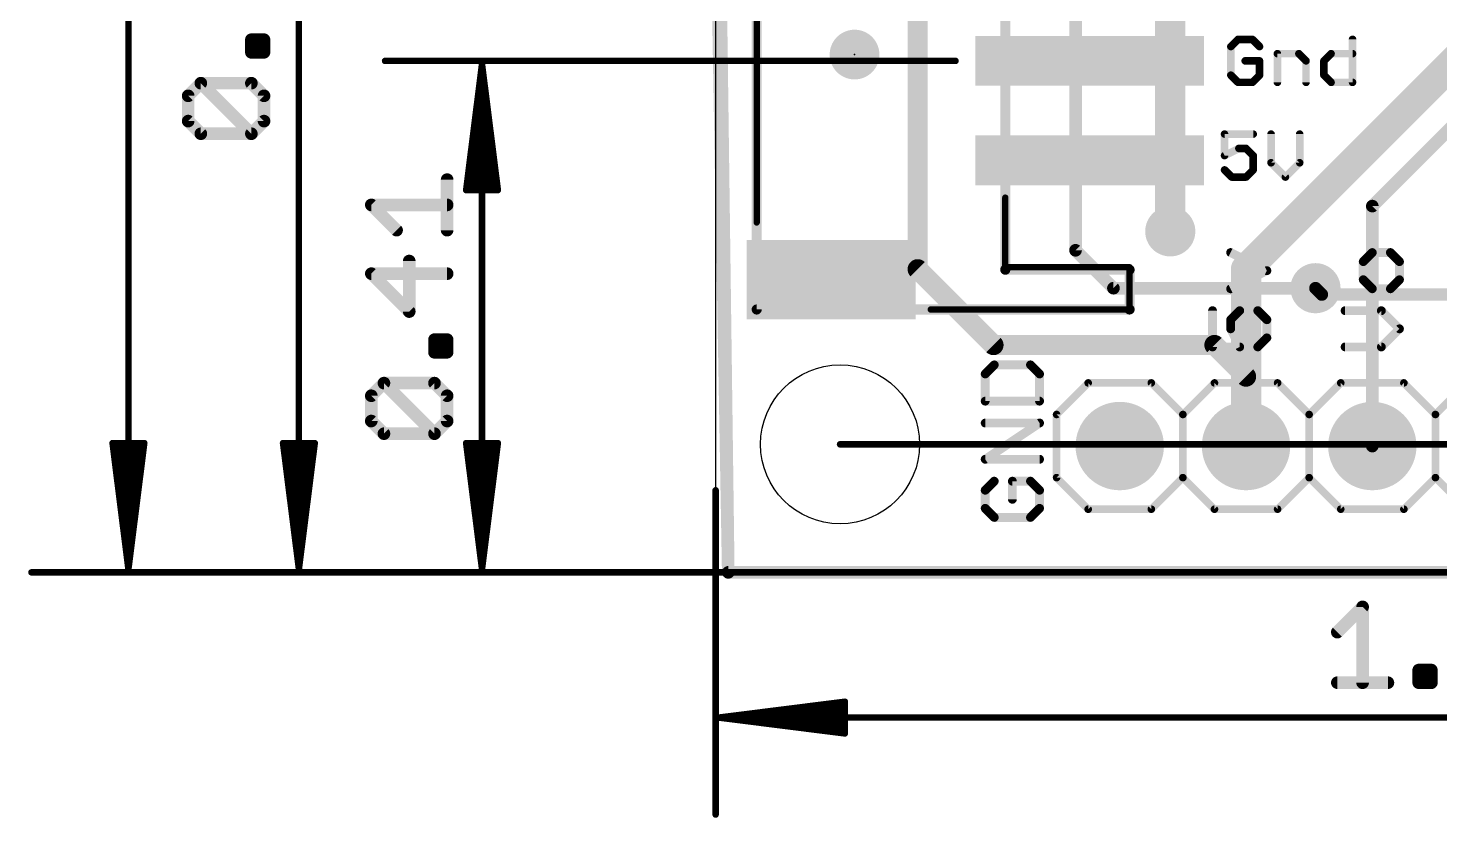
# Model space of a CAD drawing. Extents: x -14.2 to 67.7, y -5.3 to 32.7.
# Drawn here: x -13.83 to 14.56, y -4.94 to 10.94 of the extents above; entities that cross this region are included whole.
import ezdxf

# ---------------------------------------------------------------- set-up
doc = ezdxf.new("R2010")
doc.units = 0
for name, color, linetype in [('1', 12, 'CONTINUOUS'), ('16', 132, 'CONTINUOUS'), ('17', 110, 'CONTINUOUS'), ('18', 110, 'CONTINUOUS'), ('20', 53, 'CONTINUOUS'), ('21', 53, 'CONTINUOUS'), ('23', 53, 'CONTINUOUS'), ('47', 253, 'CONTINUOUS'), ('51', 253, 'CONTINUOUS')]:
    doc.layers.add(name, color=color, linetype=linetype)

# ---------------------------------------------------------------- blocks, each defined once
blk = doc.blocks.new('RECT')
blk.add_solid([(-0.5, -0.5), (0.5, -0.5), (-0.5, 0.5), (0.5, 0.5)])
blk = doc.blocks.new('PIE')
at = {"const_width": 0.5}
blk.add_lwpolyline([(0, -0.25, 1), (0, 0.25, 1), (0, -0.25)], format="xyb", dxfattribs=at)
blk = doc.blocks.new('ROUNDP')
at = {"const_width": 0.5}
blk.add_lwpolyline([(0, -0.25, 1), (0, 0.25, 1), (0, -0.25)], format="xyb", dxfattribs=at)
blk = doc.blocks.new('ROUNDV')
at = {"const_width": 0.5}
blk.add_lwpolyline([(0, -0.25, 1), (0, 0.25, 1), (0, -0.25)], format="xyb", dxfattribs=at)

msp = doc.modelspace()

# ---------------------------------------------------------------- linework, layer by layer
at = {"layer": '1'}
for points, const_width in [([(0.254, 0), (-0.127, 28.829)], 0.254), ([(10.668, 6.096), (15.891, 11.319)], 0.6096), ([(7.526, 8.287), (9.144, 8.287)], 0.6096), ([(9.144, 8.287), (9.144, 6.858)], 0.6096), ([(10.668, 2.54), (10.668, 6.096)], 0.6096), ([(12.065, 5.715), (12.192, 5.588)], 0.254), ([(12.192, 5.588), (28.702, 5.588)], 0.254), ([(53.721, 0), (0.254, 0)], 0.254)]:
    msp.add_lwpolyline(points, dxfattribs=dict(at, const_width=const_width))
for points, const_width in [([(7.526, 8.4394, 1), (7.526, 8.1346)], 0.3048), ([(9.2964, 8.287, 1), (8.9916, 8.287)], 0.3048), ([(9.144, 8.1346, 1), (9.144, 8.4394)], 0.3048), ([(8.9916, 6.858, 1), (9.2964, 6.858)], 0.3048), ([(10.5602, 6.2038, 1), (10.7758, 5.9882)], 0.3048), ([(10.8204, 6.096, 1), (10.5156, 6.096)], 0.3048), ([(12.1099, 5.7599, 1), (12.0201, 5.6701)], 0.127), ([(12.192, 5.6515, 1), (12.192, 5.5245)], 0.127), ([(12.1471, 5.5431, 1), (12.2369, 5.6329)], 0.127), ([(10.5156, 2.54, 1), (10.8204, 2.54)], 0.3048), ([(0.254, 0.0635, 1), (0.254, -0.0635)], 0.127), ([(0.1905, -0.0008, 1), (0.3175, 0.0008)], 0.127)]:
    msp.add_lwpolyline(points, format="xyb", dxfattribs=dict(at, const_width=const_width))
at = {"layer": '16'}
for points, const_width in [([(0.254, 0), (-0.254, 28.829)], 0.254), ([(9.144, 6.858), (9.144, 20.32)], 0.6096), ([(13.208, 7.366), (23.749, 17.907)], 0.254), ([(7.239, 6.477), (7.239, 13.716)], 0.254), ([(4.064, 6.096), (4.064, 13.081)], 0.4064), ([(13.208, 2.54), (13.208, 7.366)], 0.254), ([(7.239, 6.477), (8.001, 5.715)], 0.254), ([(5.588, 4.572), (4.064, 6.096)], 0.4064), ([(8.001, 5.715), (12.065, 5.715)], 0.254), ([(5.588, 4.572), (10.033, 4.572)], 0.4064), ([(10.033, 4.572), (10.668, 3.937)], 0.4064), ([(10.668, 3.937), (10.668, 2.54)], 0.4064), ([(53.721, 0), (0.254, 0)], 0.254)]:
    msp.add_lwpolyline(points, dxfattribs=dict(at, const_width=const_width))
for points, const_width in [([(13.2715, 7.366, 1), (13.1445, 7.366)], 0.127), ([(13.1631, 7.4109, 1), (13.2529, 7.3211)], 0.127), ([(8.9916, 6.858, 1), (9.2964, 6.858)], 0.3048), ([(7.2839, 6.5219, 1), (7.1941, 6.4321)], 0.127), ([(7.1755, 6.477, 1), (7.3025, 6.477)], 0.127), ([(4.1358, 6.1678, 1), (3.9922, 6.0242)], 0.2032), ([(3.9624, 6.096, 1), (4.1656, 6.096)], 0.2032), ([(8.001, 5.7785, 1), (8.001, 5.6515)], 0.127), ([(7.9561, 5.6701, 1), (8.0459, 5.7599)], 0.127), ([(12.065, 5.6515, 1), (12.065, 5.7785)], 0.127), ([(5.588, 4.6736, 1), (5.588, 4.4704)], 0.2032), ([(5.5162, 4.5002, 1), (5.6598, 4.6438)], 0.2032), ([(10.1048, 4.6438, 1), (9.9612, 4.5002)], 0.2032), ([(10.033, 4.4704, 1), (10.033, 4.6736)], 0.2032), ([(10.7696, 3.937, 1), (10.5664, 3.937)], 0.2032), ([(10.5962, 3.8652, 1), (10.7398, 4.0088)], 0.2032), ([(10.5664, 2.54, 1), (10.7696, 2.54)], 0.2032), ([(13.1445, 2.54, 1), (13.2715, 2.54)], 0.127), ([(0.254, 0.0635, 1), (0.254, -0.0635)], 0.127), ([(0.1905, -0.0011, 1), (0.3175, 0.0011)], 0.127)]:
    msp.add_lwpolyline(points, format="xyb", dxfattribs=dict(at, const_width=const_width))
at = {"layer": '20'}
for p, q in [((0, 28.956), (0, 0)), ((0, 0), (53.848, 0))]:
    msp.add_line(p, q, dxfattribs=at)
msp.add_circle((2.502, 2.575), 1.6, dxfattribs=at)
at = {"layer": '21'}
for points, const_width in [([(0.826, 7.037), (0.826, 13.537)], 0.127), ([(10.5073, 10.7195), (10.3632, 10.5755)], 0.1524), ([(10.7954, 10.7195), (10.5073, 10.7195)], 0.1524), ([(10.9394, 10.5755), (10.7954, 10.7195)], 0.1524), ([(12.8105, 10.7195), (12.8105, 9.8552)], 0.1524), ([(10.3632, 10.5755), (10.3632, 9.9993)], 0.1524), ([(11.2987, 9.8552), (11.2987, 10.4314)], 0.1524), ([(11.2987, 10.4314), (11.7309, 10.4314)], 0.1524), ([(11.7309, 10.4314), (11.8749, 10.2874)], 0.1524), ([(12.2342, 10.2874), (12.3783, 10.4314)], 0.1524), ([(12.3783, 10.4314), (12.8105, 10.4314)], 0.1524), ([(10.9394, 10.2874), (10.6513, 10.2874)], 0.1524), ([(10.9394, 9.9993), (10.9394, 10.2874)], 0.1524), ([(11.8749, 10.2874), (11.8749, 9.8552)], 0.1524), ([(12.2342, 9.9993), (12.2342, 10.2874)], 0.1524), ([(10.3632, 9.9993), (10.5073, 9.8552)], 0.1524), ([(10.7954, 9.8552), (10.9394, 9.9993)], 0.1524), ([(12.3783, 9.8552), (12.2342, 9.9993)], 0.1524), ([(10.5073, 9.8552), (10.7954, 9.8552)], 0.1524), ([(12.8105, 9.8552), (12.3783, 9.8552)], 0.1524), ([(10.8124, 8.8145), (10.2362, 8.8145)], 0.1524), ([(10.2362, 8.8145), (10.2362, 8.3824)], 0.1524), ([(11.1717, 8.8145), (11.1717, 8.2383)], 0.1524), ([(11.7479, 8.2383), (11.7479, 8.8145)], 0.1524), ([(10.2362, 8.3824), (10.5243, 8.5264)], 0.1524), ([(10.5243, 8.5264), (10.6684, 8.5264)], 0.1524), ([(10.6684, 8.5264), (10.8124, 8.3824)], 0.1524), ([(10.8124, 8.3824), (10.8124, 8.0943)], 0.1524), ([(11.1717, 8.2383), (11.4598, 7.9502)], 0.1524), ([(11.4598, 7.9502), (11.7479, 8.2383)], 0.1524), ([(10.3803, 7.9502), (10.2362, 8.0943)], 0.1524), ([(10.6684, 7.9502), (10.3803, 7.9502)], 0.1524), ([(10.8124, 8.0943), (10.6684, 7.9502)], 0.1524), ([(5.826, 7.537), (5.826, 6.137)], 0.127), ([(11.0871, 6.0677), (10.3583, 6.4321)], 0.1778), ([(13.2075, 6.4321), (13.0253, 6.2499)], 0.1778), ([(13.0253, 6.2499), (13.0253, 5.8855)], 0.1778), ([(13.5719, 6.4321), (13.2075, 6.4321)], 0.1778), ([(13.7541, 6.2499), (13.5719, 6.4321)], 0.1778), ([(13.7541, 5.8855), (13.7541, 6.2499)], 0.1778), ([(5.826, 6.137), (8.326, 6.137)], 0.127), ([(8.326, 6.137), (8.326, 5.287)], 0.127), ([(10.3583, 5.7033), (11.0871, 6.0677)], 0.1778), ([(13.0253, 5.8855), (13.2075, 5.7033)], 0.1778), ([(13.5719, 5.7033), (13.7541, 5.8855)], 0.1778), ([(13.2075, 5.7033), (13.5719, 5.7033)], 0.1778), ([(8.326, 5.287), (4.326, 5.287)], 0.127), ([(9.994, 5.2627), (9.994, 4.5339)], 0.1778), ([(10.3583, 5.0805), (10.5405, 5.2627)], 0.1778), ([(10.3583, 4.8983), (10.3583, 5.0805)], 0.1778), ([(10.5405, 5.2627), (10.9049, 5.2627)], 0.1778), ([(10.9049, 5.2627), (11.0871, 5.0805)], 0.1778), ([(11.0871, 5.0805), (11.0871, 4.7161)], 0.1778), ([(13.3897, 5.2627), (12.661, 5.2627)], 0.1778), ([(13.7541, 4.8983), (13.3897, 5.2627)], 0.1778), ([(10.5405, 4.5339), (10.3583, 4.8983)], 0.1778), ([(13.3897, 4.5339), (13.7541, 4.8983)], 0.1778), ([(9.994, 4.5339), (10.5405, 4.5339)], 0.1778), ([(11.0871, 4.7161), (10.9049, 4.5339)], 0.1778), ([(12.661, 4.5339), (13.3897, 4.5339)], 0.1778), ([(5.6042, 4.1724), (5.422, 3.9903)], 0.1778), ([(6.3329, 4.1724), (5.6042, 4.1724)], 0.1778), ([(6.5151, 3.9903), (6.3329, 4.1724)], 0.1778), ([(5.422, 3.9903), (5.422, 3.4437)], 0.1778), ([(6.5151, 3.4437), (6.5151, 3.9903)], 0.1778), ([(7.493, 3.81), (6.858, 3.175)], 0.1524), ([(7.493, 3.81), (8.763, 3.81)], 0.1524), ([(8.763, 3.81), (9.398, 3.175)], 0.1524), ([(9.398, 3.175), (10.033, 3.81)], 0.1524), ([(10.033, 3.81), (11.303, 3.81)], 0.1524), ([(11.303, 3.81), (11.938, 3.175)], 0.1524), ([(11.938, 3.175), (12.573, 3.81)], 0.1524), ([(12.573, 3.81), (13.843, 3.81)], 0.1524), ([(13.843, 3.81), (14.478, 3.175)], 0.1524), ([(15.113, 3.81), (14.478, 3.175)], 0.1524), ([(5.422, 3.4437), (6.5151, 3.4437)], 0.1778), ([(6.858, 3.175), (6.858, 1.905)], 0.1524), ([(9.398, 3.175), (9.398, 1.905)], 0.1524), ([(11.938, 3.175), (11.938, 1.905)], 0.1524), ([(14.478, 3.175), (14.478, 1.905)], 0.1524), ([(5.422, 2.2743), (6.5151, 3.003)], 0.1778), ([(6.5151, 3.003), (5.422, 3.003)], 0.1778), ([(6.5151, 2.2743), (5.422, 2.2743)], 0.1778), ([(5.6042, 1.8337), (5.422, 1.6515)], 0.1778), ([(5.422, 1.6515), (5.422, 1.2871)], 0.1778), ([(6.3329, 1.8337), (5.9685, 1.8337)], 0.1778), ([(5.9685, 1.8337), (5.9685, 1.4693)], 0.1778), ([(6.5151, 1.6515), (6.3329, 1.8337)], 0.1778), ([(6.5151, 1.2871), (6.5151, 1.6515)], 0.1778), ([(6.858, 1.905), (7.493, 1.27)], 0.1524), ([(9.398, 1.905), (8.763, 1.27)], 0.1524), ([(10.033, 1.27), (9.398, 1.905)], 0.1524), ([(11.938, 1.905), (11.303, 1.27)], 0.1524), ([(12.573, 1.27), (11.938, 1.905)], 0.1524), ([(14.478, 1.905), (13.843, 1.27)], 0.1524), ([(14.478, 1.905), (15.113, 1.27)], 0.1524), ([(5.422, 1.2871), (5.6042, 1.1049)], 0.1778), ([(5.6042, 1.1049), (6.3329, 1.1049)], 0.1778), ([(6.3329, 1.1049), (6.5151, 1.2871)], 0.1778), ([(8.763, 1.27), (7.493, 1.27)], 0.1524), ([(11.303, 1.27), (10.033, 1.27)], 0.1524), ([(13.843, 1.27), (12.573, 1.27)], 0.1524)]:
    msp.add_lwpolyline(points, dxfattribs=dict(at, const_width=const_width))
for points, const_width in [([(10.5073, 10.7576, 1), (10.5073, 10.6814)], 0.0762), ([(10.5342, 10.6926, 1), (10.4803, 10.7465)], 0.0762), ([(10.8223, 10.7465, 1), (10.7684, 10.6926)], 0.0762), ([(10.7954, 10.6814, 1), (10.7954, 10.7576)], 0.0762), ([(12.8486, 10.7195, 1), (12.7724, 10.7195)], 0.0762), ([(10.4013, 10.5755, 1), (10.3251, 10.5755)], 0.0762), ([(10.3363, 10.6024, 1), (10.3901, 10.5485)], 0.0762), ([(10.9125, 10.5485, 1), (10.9664, 10.6024)], 0.0762), ([(11.3368, 10.4314, 1), (11.2606, 10.4314)], 0.0762), ([(11.2987, 10.4695, 1), (11.2987, 10.3933)], 0.0762), ([(11.7578, 10.4584, 1), (11.7039, 10.4045)], 0.0762), ([(11.7309, 10.3933, 1), (11.7309, 10.4695)], 0.0762), ([(12.3783, 10.4695, 1), (12.3783, 10.3933)], 0.0762), ([(12.4052, 10.4045, 1), (12.3514, 10.4584)], 0.0762), ([(12.8105, 10.3933, 1), (12.8105, 10.4695)], 0.0762), ([(10.6513, 10.3255, 1), (10.6513, 10.2493)], 0.0762), ([(10.9775, 10.2874, 1), (10.9013, 10.2874)], 0.0762), ([(10.9394, 10.2493, 1), (10.9394, 10.3255)], 0.0762), ([(11.913, 10.2874, 1), (11.8368, 10.2874)], 0.0762), ([(11.848, 10.2604, 1), (11.9019, 10.3143)], 0.0762), ([(12.2723, 10.2874, 1), (12.1961, 10.2874)], 0.0762), ([(12.2073, 10.3143, 1), (12.2612, 10.2604)], 0.0762), ([(10.3901, 10.0262, 1), (10.3363, 9.9723)], 0.0762), ([(10.3251, 9.9993, 1), (10.4013, 9.9993)], 0.0762), ([(10.9013, 9.9993, 1), (10.9775, 9.9993)], 0.0762), ([(10.9664, 9.9723, 1), (10.9125, 10.0262)], 0.0762), ([(12.2612, 10.0262, 1), (12.2073, 9.9723)], 0.0762), ([(12.1961, 9.9993, 1), (12.2723, 9.9993)], 0.0762), ([(10.5073, 9.8933, 1), (10.5073, 9.8171)], 0.0762), ([(10.4803, 9.8283, 1), (10.5342, 9.8821)], 0.0762), ([(10.7684, 9.8821, 1), (10.8223, 9.8283)], 0.0762), ([(10.7954, 9.8171, 1), (10.7954, 9.8933)], 0.0762), ([(11.2606, 9.8552, 1), (11.3368, 9.8552)], 0.0762), ([(11.8368, 9.8552, 1), (11.913, 9.8552)], 0.0762), ([(12.3783, 9.8933, 1), (12.3783, 9.8171)], 0.0762), ([(12.3514, 9.8283, 1), (12.4052, 9.8821)], 0.0762), ([(12.7724, 9.8552, 1), (12.8486, 9.8552)], 0.0762), ([(12.8105, 9.8171, 1), (12.8105, 9.8933)], 0.0762), ([(10.2362, 8.8526, 1), (10.2362, 8.7764)], 0.0762), ([(10.2743, 8.8145, 1), (10.1981, 8.8145)], 0.0762), ([(10.8124, 8.7764, 1), (10.8124, 8.8526)], 0.0762), ([(11.2098, 8.8145, 1), (11.1336, 8.8145)], 0.0762), ([(11.786, 8.8145, 1), (11.7098, 8.8145)], 0.0762), ([(10.5243, 8.5645, 1), (10.5243, 8.4883)], 0.0762), ([(10.5414, 8.4923, 1), (10.5073, 8.5605)], 0.0762), ([(10.6953, 8.5534, 1), (10.6414, 8.4995)], 0.0762), ([(10.6684, 8.4883, 1), (10.6684, 8.5645)], 0.0762), ([(10.2192, 8.4164, 1), (10.2532, 8.3483)], 0.0762), ([(10.1981, 8.3824, 1), (10.2743, 8.3824)], 0.0762), ([(10.8505, 8.3824, 1), (10.7743, 8.3824)], 0.0762), ([(10.7855, 8.3554, 1), (10.8394, 8.4093)], 0.0762), ([(11.1987, 8.2653, 1), (11.1448, 8.2114)], 0.0762), ([(11.1336, 8.2383, 1), (11.2098, 8.2383)], 0.0762), ([(11.7098, 8.2383, 1), (11.786, 8.2383)], 0.0762), ([(11.7749, 8.2114, 1), (11.721, 8.2653)], 0.0762), ([(10.2631, 8.1212, 1), (10.2093, 8.0673)], 0.0762), ([(10.3803, 7.9883, 1), (10.3803, 7.9121)], 0.0762), ([(10.3533, 7.9233, 1), (10.4072, 7.9771)], 0.0762), ([(10.6414, 7.9771, 1), (10.6953, 7.9233)], 0.0762), ([(10.6684, 7.9121, 1), (10.6684, 7.9883)], 0.0762), ([(10.7743, 8.0943, 1), (10.8505, 8.0943)], 0.0762), ([(10.8394, 8.0673, 1), (10.7855, 8.1212)], 0.0762), ([(11.4329, 7.9771, 1), (11.4868, 7.9233)], 0.0762), ([(11.4329, 7.9233, 1), (11.4868, 7.9771)], 0.0762), ([(5.8578, 7.537, 1), (5.7943, 7.537)], 0.0635), ([(0.7943, 7.037, 1), (0.8578, 7.037)], 0.0635), ([(10.3782, 6.4718, 1), (10.3385, 6.3923)], 0.0889), ([(13.0698, 6.2499, 1), (12.9809, 6.2499)], 0.0889), ([(12.9939, 6.2813, 1), (13.0568, 6.2184)], 0.0889), ([(13.2075, 6.4765, 1), (13.2075, 6.3876)], 0.0889), ([(13.239, 6.4006, 1), (13.1761, 6.4635)], 0.0889), ([(13.6033, 6.4635, 1), (13.5405, 6.4006)], 0.0889), ([(13.5719, 6.3876, 1), (13.5719, 6.4765)], 0.0889), ([(13.7986, 6.2499, 1), (13.7097, 6.2499)], 0.0889), ([(13.7227, 6.2184, 1), (13.7855, 6.2813)], 0.0889), ([(5.826, 6.1688, 1), (5.826, 6.1053)], 0.0635), ([(5.7943, 6.137, 1), (5.8578, 6.137)], 0.0635), ([(8.3578, 6.137, 1), (8.2942, 6.137)], 0.0635), ([(8.326, 6.1053, 1), (8.326, 6.1688)], 0.0635), ([(11.107, 6.0279, 1), (11.0672, 6.1074)], 0.0889), ([(11.0672, 6.0279, 1), (11.107, 6.1074)], 0.0889), ([(13.0568, 5.9169, 1), (12.9939, 5.8541)], 0.0889), ([(13.7855, 5.8541, 1), (13.7227, 5.9169)], 0.0889), ([(10.3385, 5.7431, 1), (10.3782, 5.6635)], 0.0889), ([(12.9809, 5.8855, 1), (13.0698, 5.8855)], 0.0889), ([(13.2075, 5.7477, 1), (13.2075, 5.6588)], 0.0889), ([(13.1761, 5.6719, 1), (13.239, 5.7347)], 0.0889), ([(13.5405, 5.7347, 1), (13.6033, 5.6719)], 0.0889), ([(13.5719, 5.6588, 1), (13.5719, 5.7477)], 0.0889), ([(13.7097, 5.8855, 1), (13.7986, 5.8855)], 0.0889), ([(4.326, 5.3187, 1), (4.326, 5.2553)], 0.0635), ([(8.2942, 5.287, 1), (8.3578, 5.287)], 0.0635), ([(8.326, 5.2553, 1), (8.326, 5.3187)], 0.0635), ([(10.0384, 5.2627, 1), (9.9495, 5.2627)], 0.0889), ([(10.3269, 5.1119, 1), (10.3898, 5.049)], 0.0889), ([(10.4028, 5.0805, 1), (10.3139, 5.0805)], 0.0889), ([(10.5405, 5.3071, 1), (10.5405, 5.2182)], 0.0889), ([(10.572, 5.2312, 1), (10.5091, 5.2941)], 0.0889), ([(10.9363, 5.2941, 1), (10.8735, 5.2312)], 0.0889), ([(10.9049, 5.2182, 1), (10.9049, 5.3071)], 0.0889), ([(11.1316, 5.0805, 1), (11.0427, 5.0805)], 0.0889), ([(11.0557, 5.049, 1), (11.1185, 5.1119)], 0.0889), ([(12.661, 5.3071, 1), (12.661, 5.2182)], 0.0889), ([(13.4212, 5.2941, 1), (13.3583, 5.2312)], 0.0889), ([(13.3897, 5.2182, 1), (13.3897, 5.3071)], 0.0889), ([(10.3981, 4.9182, 1), (10.3186, 4.8784)], 0.0889), ([(10.3139, 4.8983, 1), (10.4028, 4.8983)], 0.0889), ([(13.7855, 4.8668, 1), (13.7227, 4.9297)], 0.0889), ([(13.7227, 4.8668, 1), (13.7855, 4.9297)], 0.0889), ([(9.994, 4.5784, 1), (9.994, 4.4894)], 0.0889), ([(9.9495, 4.5339, 1), (10.0384, 4.5339)], 0.0889), ([(10.5008, 4.514, 1), (10.5803, 4.5538)], 0.0889), ([(10.5405, 4.4894, 1), (10.5405, 4.5784)], 0.0889), ([(10.8735, 4.5653, 1), (10.9363, 4.5025)], 0.0889), ([(11.0427, 4.7161, 1), (11.1316, 4.7161)], 0.0889), ([(11.1185, 4.6847, 1), (11.0557, 4.7475)], 0.0889), ([(12.661, 4.5784, 1), (12.661, 4.4894)], 0.0889), ([(13.3583, 4.5653, 1), (13.4212, 4.5025)], 0.0889), ([(13.3897, 4.4894, 1), (13.3897, 4.5784)], 0.0889), ([(5.6042, 4.2169, 1), (5.6042, 4.128)], 0.0889), ([(5.6356, 4.141, 1), (5.5727, 4.2039)], 0.0889), ([(6.3643, 4.2039, 1), (6.3015, 4.141)], 0.0889), ([(6.3329, 4.128, 1), (6.3329, 4.2169)], 0.0889), ([(5.3905, 4.0217, 1), (5.4534, 3.9588)], 0.0889), ([(5.4664, 3.9903, 1), (5.3775, 3.9903)], 0.0889), ([(6.5596, 3.9903, 1), (6.4707, 3.9903)], 0.0889), ([(6.4837, 3.9588, 1), (6.5465, 4.0217)], 0.0889), ([(7.493, 3.8481, 1), (7.493, 3.7719)], 0.0762), ([(7.5199, 3.7831, 1), (7.4661, 3.8369)], 0.0762), ([(8.7899, 3.8369, 1), (8.7361, 3.7831)], 0.0762), ([(8.763, 3.7719, 1), (8.763, 3.8481)], 0.0762), ([(10.033, 3.8481, 1), (10.033, 3.7719)], 0.0762), ([(10.0599, 3.7831, 1), (10.0061, 3.8369)], 0.0762), ([(11.3299, 3.8369, 1), (11.2761, 3.7831)], 0.0762), ([(11.303, 3.7719, 1), (11.303, 3.8481)], 0.0762), ([(12.573, 3.8481, 1), (12.573, 3.7719)], 0.0762), ([(12.5999, 3.7831, 1), (12.5461, 3.8369)], 0.0762), ([(13.8699, 3.8369, 1), (13.8161, 3.7831)], 0.0762), ([(13.843, 3.7719, 1), (13.843, 3.8481)], 0.0762), ([(5.422, 3.4881, 1), (5.422, 3.3992)], 0.0889), ([(5.3775, 3.4437, 1), (5.4664, 3.4437)], 0.0889), ([(6.4707, 3.4437, 1), (6.5596, 3.4437)], 0.0889), ([(6.5151, 3.3992, 1), (6.5151, 3.4881)], 0.0889), ([(6.8961, 3.175, 1), (6.8199, 3.175)], 0.0762), ([(6.8311, 3.2019, 1), (6.8849, 3.1481)], 0.0762), ([(9.4361, 3.175, 1), (9.3599, 3.175)], 0.0762), ([(9.3711, 3.2019, 1), (9.4249, 3.1481)], 0.0762), ([(9.3711, 3.1481, 1), (9.4249, 3.2019)], 0.0762), ([(11.9761, 3.175, 1), (11.8999, 3.175)], 0.0762), ([(11.9111, 3.2019, 1), (11.9649, 3.1481)], 0.0762), ([(11.9111, 3.1481, 1), (11.9649, 3.2019)], 0.0762), ([(14.5161, 3.175, 1), (14.4399, 3.175)], 0.0762), ([(14.4511, 3.2019, 1), (14.5049, 3.1481)], 0.0762), ([(14.4511, 3.1481, 1), (14.5049, 3.2019)], 0.0762), ([(5.422, 3.0475, 1), (5.422, 2.9586)], 0.0889), ([(6.5398, 2.9661, 1), (6.4904, 3.04)], 0.0889), ([(6.5151, 2.9586, 1), (6.5151, 3.0475)], 0.0889), ([(5.3973, 2.3113, 1), (5.4466, 2.2373)], 0.0889), ([(5.422, 2.3187, 1), (5.422, 2.2298)], 0.0889), ([(6.5151, 2.2298, 1), (6.5151, 2.3187)], 0.0889), ([(5.3905, 1.6829, 1), (5.4534, 1.62)], 0.0889), ([(5.4664, 1.6515, 1), (5.3775, 1.6515)], 0.0889), ([(5.6356, 1.8022, 1), (5.5727, 1.8651)], 0.0889), ([(5.9685, 1.8781, 1), (5.9685, 1.7892)], 0.0889), ([(6.013, 1.8337, 1), (5.9241, 1.8337)], 0.0889), ([(6.3643, 1.8651, 1), (6.3015, 1.8022)], 0.0889), ([(6.3329, 1.7892, 1), (6.3329, 1.8781)], 0.0889), ([(6.5596, 1.6515, 1), (6.4707, 1.6515)], 0.0889), ([(6.4837, 1.62, 1), (6.5465, 1.6829)], 0.0889), ([(6.8199, 1.905, 1), (6.8961, 1.905)], 0.0762), ([(6.8849, 1.9319, 1), (6.8311, 1.8781)], 0.0762), ([(9.3599, 1.905, 1), (9.4361, 1.905)], 0.0762), ([(9.4249, 1.9319, 1), (9.3711, 1.8781)], 0.0762), ([(9.4249, 1.8781, 1), (9.3711, 1.9319)], 0.0762), ([(11.8999, 1.905, 1), (11.9761, 1.905)], 0.0762), ([(11.9649, 1.9319, 1), (11.9111, 1.8781)], 0.0762), ([(11.9649, 1.8781, 1), (11.9111, 1.9319)], 0.0762), ([(14.4399, 1.905, 1), (14.5161, 1.905)], 0.0762), ([(14.5049, 1.9319, 1), (14.4511, 1.8781)], 0.0762), ([(14.5049, 1.8781, 1), (14.4511, 1.9319)], 0.0762), ([(5.9241, 1.4693, 1), (6.013, 1.4693)], 0.0889), ([(5.4534, 1.3185, 1), (5.3905, 1.2557)], 0.0889), ([(5.3775, 1.2871, 1), (5.4664, 1.2871)], 0.0889), ([(5.6042, 1.1494, 1), (5.6042, 1.0604)], 0.0889), ([(5.5727, 1.0735, 1), (5.6356, 1.1363)], 0.0889), ([(6.3015, 1.1363, 1), (6.3643, 1.0735)], 0.0889), ([(6.3329, 1.0604, 1), (6.3329, 1.1494)], 0.0889), ([(6.4707, 1.2871, 1), (6.5596, 1.2871)], 0.0889), ([(6.5465, 1.2557, 1), (6.4837, 1.3185)], 0.0889), ([(7.493, 1.3081, 1), (7.493, 1.2319)], 0.0762), ([(7.4661, 1.2431, 1), (7.5199, 1.2969)], 0.0762), ([(8.7361, 1.2969, 1), (8.7899, 1.2431)], 0.0762), ([(8.763, 1.2319, 1), (8.763, 1.3081)], 0.0762), ([(10.033, 1.3081, 1), (10.033, 1.2319)], 0.0762), ([(10.0061, 1.2431, 1), (10.0599, 1.2969)], 0.0762), ([(11.2761, 1.2969, 1), (11.3299, 1.2431)], 0.0762), ([(11.303, 1.2319, 1), (11.303, 1.3081)], 0.0762), ([(12.573, 1.3081, 1), (12.573, 1.2319)], 0.0762), ([(12.5461, 1.2431, 1), (12.5999, 1.2969)], 0.0762), ([(13.8161, 1.2969, 1), (13.8699, 1.2431)], 0.0762), ([(13.843, 1.2319, 1), (13.843, 1.3081)], 0.0762)]:
    msp.add_lwpolyline(points, format="xyb", dxfattribs=dict(at, const_width=const_width))
at = {"layer": '23'}
for p in [(2.794, 10.414), (4.826, 10.287)]:
    msp.add_point(p, dxfattribs=at)
at = {"layer": '47'}
for points, const_width in [([(-11.811, 0.065), (-11.811, 28.891)], 0.13), ([(-8.382, 0.065), (-8.382, 22.287)], 0.13), ([(-9.3377, 10.4588), (-9.3377, 10.713)], 0.254), ([(-9.3377, 10.713), (-9.0835, 10.713)], 0.254), ([(-9.0835, 10.713), (-9.0835, 10.4588)], 0.254), ([(-9.0835, 10.4588), (-9.3377, 10.4588)], 0.254), ([(4.826, 10.287), (-6.649, 10.287)], 0.13), ([(-4.699, 10.222), (-5.0182, 7.687)], 0.13), ([(-4.699, 10.222), (-4.959, 7.687)], 0.13), ([(-4.699, 10.222), (-4.829, 7.687)], 0.13), ([(-4.699, 0.065), (-4.699, 10.222)], 0.13), ([(-4.3798, 7.687), (-4.699, 10.222)], 0.13), ([(-4.569, 7.687), (-4.699, 10.222)], 0.13), ([(-4.439, 7.687), (-4.699, 10.222)], 0.13), ([(-10.6088, 9.5843), (-10.3546, 9.8385)], 0.254), ([(-10.3546, 9.8385), (-9.3377, 9.8385)], 0.254), ([(-9.3377, 8.8216), (-10.3546, 9.8385)], 0.254), ([(-9.3377, 9.8385), (-9.0835, 9.5843)], 0.254), ([(-10.6088, 9.0758), (-10.6088, 9.5843)], 0.254), ([(-9.0835, 9.5843), (-9.0835, 9.0758)], 0.254), ([(-10.3546, 8.8216), (-10.6088, 9.0758)], 0.254), ([(-9.0835, 9.0758), (-9.3377, 8.8216)], 0.254), ([(-9.3377, 8.8216), (-10.3546, 8.8216)], 0.254), ([(-5.4005, 6.882), (-5.4005, 7.8989)], 0.254), ([(-5.0182, 7.687), (-4.3798, 7.687)], 0.13), ([(-6.4174, 6.882), (-6.9258, 7.3904)], 0.254), ([(-6.9258, 7.3904), (-5.4005, 7.3904)], 0.254), ([(-6.1631, 5.2448), (-6.1631, 6.2617)], 0.254), ([(-5.4005, 6.0075), (-6.9258, 6.0075)], 0.254), ([(-6.9258, 6.0075), (-6.1631, 5.2448)], 0.254), ([(-5.6547, 4.4263), (-5.6547, 4.6805)], 0.254), ([(-5.6547, 4.6805), (-5.4005, 4.6805)], 0.254), ([(-5.4005, 4.4263), (-5.6547, 4.4263)], 0.254), ([(-5.4005, 4.6805), (-5.4005, 4.4263)], 0.254), ([(-6.9258, 3.5518), (-6.6716, 3.806)], 0.254), ([(-6.6716, 3.806), (-5.6547, 3.806)], 0.254), ([(-5.6547, 2.7891), (-6.6716, 3.806)], 0.254), ([(-5.6547, 3.806), (-5.4005, 3.5518)], 0.254), ([(-6.9258, 3.0433), (-6.9258, 3.5518)], 0.254), ([(-5.4005, 3.5518), (-5.4005, 3.0433)], 0.254), ([(-6.6716, 2.7891), (-6.9258, 3.0433)], 0.254), ([(-5.4005, 3.0433), (-5.6547, 2.7891)], 0.254), ([(-5.6547, 2.7891), (-6.6716, 2.7891)], 0.254), ([(-11.811, 0.065), (-12.1302, 2.6)], 0.13), ([(-12.1302, 2.6), (-11.4918, 2.6)], 0.13), ([(-11.811, 0.065), (-12.071, 2.6)], 0.13), ([(-11.811, 0.065), (-11.941, 2.6)], 0.13), ([(-11.4918, 2.6), (-11.811, 0.065)], 0.13), ([(-11.681, 2.6), (-11.811, 0.065)], 0.13), ([(-11.551, 2.6), (-11.811, 0.065)], 0.13), ([(-8.382, 0.065), (-8.7012, 2.6)], 0.13), ([(-8.7012, 2.6), (-8.0628, 2.6)], 0.13), ([(-8.382, 0.065), (-8.642, 2.6)], 0.13), ([(-8.382, 0.065), (-8.512, 2.6)], 0.13), ([(-8.0628, 2.6), (-8.382, 0.065)], 0.13), ([(-8.252, 2.6), (-8.382, 0.065)], 0.13), ([(-8.122, 2.6), (-8.382, 0.065)], 0.13), ([(-4.699, 0.065), (-5.0182, 2.6)], 0.13), ([(-5.0182, 2.6), (-4.3798, 2.6)], 0.13), ([(-4.699, 0.065), (-4.959, 2.6)], 0.13), ([(-4.699, 0.065), (-4.829, 2.6)], 0.13), ([(-4.3798, 2.6), (-4.699, 0.065)], 0.13), ([(-4.569, 2.6), (-4.699, 0.065)], 0.13), ([(-4.439, 2.6), (-4.699, 0.065)], 0.13), ([(2.502, 2.575), (58.973, 2.575)], 0.13), ([(0, 1.651), (0, -4.871)], 0.13), ([(9.144, 0), (-13.761, 0)], 0.13), ([(5.588, 0), (-10.332, 0)], 0.13), ([(5.207, 0), (-6.649, 0)], 0.13), ([(4.445, 0), (58.973, 0)], 0.13), ([(12.5046, -1.2026), (13.013, -0.6942)], 0.254), ([(13.013, -0.6942), (13.013, -2.2195)], 0.254), ([(14.1418, -2.2195), (14.1418, -1.9653)], 0.254), ([(14.1418, -1.9653), (14.396, -1.9653)], 0.254), ([(14.396, -1.9653), (14.396, -2.2195)], 0.254), ([(12.5046, -2.2195), (13.5215, -2.2195)], 0.254), ([(14.396, -2.2195), (14.1418, -2.2195)], 0.254), ([(0.065, -2.921), (2.6, -2.6018)], 0.13), ([(2.6, -2.6018), (2.6, -3.2402)], 0.13), ([(0.065, -2.921), (2.6, -2.661)], 0.13), ([(0.065, -2.921), (2.6, -2.791)], 0.13), ([(0.065, -2.921), (29.653, -2.921)], 0.13), ([(2.6, -3.2402), (0.065, -2.921)], 0.13), ([(2.6, -3.051), (0.065, -2.921)], 0.13), ([(2.6, -3.181), (0.065, -2.921)], 0.13)]:
    msp.add_lwpolyline(points, dxfattribs=dict(at, const_width=const_width))
for points, const_width in [([(-9.2742, 10.713, 1), (-9.4012, 10.713)], 0.127), ([(-9.3377, 10.7765, 1), (-9.3377, 10.6495)], 0.127), ([(-9.02, 10.713, 1), (-9.147, 10.713)], 0.127), ([(-9.0835, 10.6495, 1), (-9.0835, 10.7765)], 0.127), ([(-9.3377, 10.5223, 1), (-9.3377, 10.3953)], 0.127), ([(-9.4012, 10.4588, 1), (-9.2742, 10.4588)], 0.127), ([(-9.147, 10.4588, 1), (-9.02, 10.4588)], 0.127), ([(-9.0835, 10.3953, 1), (-9.0835, 10.5223)], 0.127), ([(-6.649, 10.3195, 1), (-6.649, 10.2545)], 0.065), ([(-4.6665, 10.222, 1), (-4.7315, 10.222)], 0.065), ([(-4.6668, 10.2261, 1), (-4.7312, 10.2179)], 0.065), ([(-4.6665, 10.2203, 1), (-4.7315, 10.2237)], 0.065), ([(-4.6665, 10.2237, 1), (-4.7315, 10.2203)], 0.065), ([(-4.6667, 10.2253, 1), (-4.7313, 10.2187)], 0.065), ([(-4.6667, 10.2187, 1), (-4.7313, 10.2253)], 0.065), ([(-4.6668, 10.2179, 1), (-4.7312, 10.2261)], 0.065), ([(4.826, 10.2545, 1), (4.826, 10.3195)], 0.065), ([(-10.3546, 9.902, 1), (-10.3546, 9.775)], 0.127), ([(-10.3097, 9.8834, 1), (-10.3995, 9.7936)], 0.127), ([(-10.3097, 9.7936, 1), (-10.3995, 9.8834)], 0.127), ([(-9.2928, 9.8834, 1), (-9.3826, 9.7936)], 0.127), ([(-9.3377, 9.775, 1), (-9.3377, 9.902)], 0.127), ([(-10.5453, 9.5843, 1), (-10.6723, 9.5843)], 0.127), ([(-10.6537, 9.6292, 1), (-10.5639, 9.5394)], 0.127), ([(-9.02, 9.5843, 1), (-9.147, 9.5843)], 0.127), ([(-9.1284, 9.5394, 1), (-9.0386, 9.6292)], 0.127), ([(-10.5639, 9.1207, 1), (-10.6537, 9.0309)], 0.127), ([(-10.6723, 9.0758, 1), (-10.5453, 9.0758)], 0.127), ([(-9.147, 9.0758, 1), (-9.02, 9.0758)], 0.127), ([(-9.0386, 9.0309, 1), (-9.1284, 9.1207)], 0.127), ([(-10.3546, 8.8851, 1), (-10.3546, 8.7581)], 0.127), ([(-10.3995, 8.7767, 1), (-10.3097, 8.8665)], 0.127), ([(-9.3826, 8.8665, 1), (-9.2928, 8.7767)], 0.127), ([(-9.3826, 8.7767, 1), (-9.2928, 8.8665)], 0.127), ([(-9.3377, 8.7581, 1), (-9.3377, 8.8851)], 0.127), ([(-5.337, 7.8989, 1), (-5.464, 7.8989)], 0.127), ([(-5.0505, 7.6911, 1), (-4.986, 7.6829)], 0.065), ([(-5.0182, 7.7195, 1), (-5.0182, 7.6545)], 0.065), ([(-4.9913, 7.6903, 1), (-4.9267, 7.6837)], 0.065), ([(-4.8615, 7.6887, 1), (-4.7965, 7.6853)], 0.065), ([(-4.6015, 7.6853, 1), (-4.5365, 7.6887)], 0.065), ([(-4.4713, 7.6837, 1), (-4.4067, 7.6903)], 0.065), ([(-4.412, 7.6829, 1), (-4.3475, 7.6911)], 0.065), ([(-4.3798, 7.6545, 1), (-4.3798, 7.7195)], 0.065), ([(-6.8809, 7.4353, 1), (-6.9707, 7.3455)], 0.127), ([(-6.9258, 7.4539, 1), (-6.9258, 7.3269)], 0.127), ([(-5.4005, 7.3269, 1), (-5.4005, 7.4539)], 0.127), ([(-6.4623, 6.8371, 1), (-6.3725, 6.9269)], 0.127), ([(-5.464, 6.882, 1), (-5.337, 6.882)], 0.127), ([(-6.0996, 6.2617, 1), (-6.2267, 6.2617)], 0.127), ([(-6.9258, 6.071, 1), (-6.9258, 5.944)], 0.127), ([(-6.8809, 6.0524, 1), (-6.9707, 5.9626)], 0.127), ([(-5.4005, 5.944, 1), (-5.4005, 6.071)], 0.127), ([(-6.2267, 5.2448, 1), (-6.0996, 5.2448)], 0.127), ([(-6.2081, 5.1999, 1), (-6.1182, 5.2897)], 0.127), ([(-5.5912, 4.6805, 1), (-5.7182, 4.6805)], 0.127), ([(-5.6547, 4.744, 1), (-5.6547, 4.617)], 0.127), ([(-5.6547, 4.4898, 1), (-5.6547, 4.3628)], 0.127), ([(-5.337, 4.6805, 1), (-5.464, 4.6805)], 0.127), ([(-5.4005, 4.617, 1), (-5.4005, 4.744)], 0.127), ([(-5.4005, 4.3628, 1), (-5.4005, 4.4898)], 0.127), ([(-5.7182, 4.4263, 1), (-5.5912, 4.4263)], 0.127), ([(-5.464, 4.4263, 1), (-5.337, 4.4263)], 0.127), ([(-6.6716, 3.8695, 1), (-6.6716, 3.7425)], 0.127), ([(-6.6267, 3.8509, 1), (-6.7165, 3.7611)], 0.127), ([(-6.6267, 3.7611, 1), (-6.7165, 3.8509)], 0.127), ([(-5.6098, 3.8509, 1), (-5.6996, 3.7611)], 0.127), ([(-5.6547, 3.7425, 1), (-5.6547, 3.8695)], 0.127), ([(-6.8623, 3.5518, 1), (-6.9893, 3.5518)], 0.127), ([(-6.9707, 3.5967, 1), (-6.8809, 3.5069)], 0.127), ([(-5.337, 3.5518, 1), (-5.464, 3.5518)], 0.127), ([(-5.4454, 3.5069, 1), (-5.3556, 3.5967)], 0.127), ([(-6.8809, 3.0882, 1), (-6.9707, 2.9984)], 0.127), ([(-5.3556, 2.9984, 1), (-5.4454, 3.0882)], 0.127), ([(-6.9893, 3.0433, 1), (-6.8623, 3.0433)], 0.127), ([(-6.6716, 2.8526, 1), (-6.6716, 2.7256)], 0.127), ([(-6.7165, 2.7442, 1), (-6.6267, 2.834)], 0.127), ([(-5.6996, 2.834, 1), (-5.6098, 2.7442)], 0.127), ([(-5.6996, 2.7442, 1), (-5.6098, 2.834)], 0.127), ([(-5.6547, 2.7256, 1), (-5.6547, 2.8526)], 0.127), ([(-5.464, 3.0433, 1), (-5.337, 3.0433)], 0.127), ([(-12.098, 2.6041, 1), (-12.1625, 2.5959)], 0.065), ([(-12.1302, 2.6325, 1), (-12.1302, 2.5675)], 0.065), ([(-12.0387, 2.6033, 1), (-12.1033, 2.5967)], 0.065), ([(-11.9085, 2.6017, 1), (-11.9735, 2.5983)], 0.065), ([(-11.6485, 2.5983, 1), (-11.7135, 2.6017)], 0.065), ([(-11.5187, 2.5967, 1), (-11.5833, 2.6033)], 0.065), ([(-11.4595, 2.5959, 1), (-11.524, 2.6041)], 0.065), ([(-11.4918, 2.5675, 1), (-11.4918, 2.6325)], 0.065), ([(-8.669, 2.6041, 1), (-8.7335, 2.5959)], 0.065), ([(-8.7012, 2.6325, 1), (-8.7012, 2.5675)], 0.065), ([(-8.6097, 2.6033, 1), (-8.6743, 2.5967)], 0.065), ([(-8.4795, 2.6017, 1), (-8.5445, 2.5983)], 0.065), ([(-8.2195, 2.5983, 1), (-8.2845, 2.6017)], 0.065), ([(-8.0897, 2.5967, 1), (-8.1543, 2.6033)], 0.065), ([(-8.0305, 2.5959, 1), (-8.095, 2.6041)], 0.065), ([(-8.0628, 2.5675, 1), (-8.0628, 2.6325)], 0.065), ([(-4.986, 2.6041, 1), (-5.0505, 2.5959)], 0.065), ([(-5.0182, 2.6325, 1), (-5.0182, 2.5675)], 0.065), ([(-4.9267, 2.6033, 1), (-4.9913, 2.5967)], 0.065), ([(-4.7965, 2.6017, 1), (-4.8615, 2.5983)], 0.065), ([(-4.5365, 2.5983, 1), (-4.6015, 2.6017)], 0.065), ([(-4.4067, 2.5967, 1), (-4.4713, 2.6033)], 0.065), ([(-4.3475, 2.5959, 1), (-4.412, 2.6041)], 0.065), ([(-4.3798, 2.5675, 1), (-4.3798, 2.6325)], 0.065), ([(2.502, 2.6075, 1), (2.502, 2.5425)], 0.065), ([(0.0325, 1.651, 1), (-0.0325, 1.651)], 0.065), ([(-13.761, 0.0325, 1), (-13.761, -0.0325)], 0.065), ([(-11.8432, 0.0691, 1), (-11.7788, 0.0609)], 0.065), ([(-11.8433, 0.0683, 1), (-11.7787, 0.0617)], 0.065), ([(-11.8435, 0.0633, 1), (-11.7785, 0.0667)], 0.065), ([(-11.8435, 0.0667, 1), (-11.7785, 0.0633)], 0.065), ([(-11.8435, 0.065, 1), (-11.7785, 0.065)], 0.065), ([(-11.8433, 0.0617, 1), (-11.7787, 0.0683)], 0.065), ([(-11.8432, 0.0609, 1), (-11.7788, 0.0691)], 0.065), ([(-10.332, 0.0325, 1), (-10.332, -0.0325)], 0.065), ([(-8.4142, 0.0691, 1), (-8.3498, 0.0609)], 0.065), ([(-8.4143, 0.0683, 1), (-8.3497, 0.0617)], 0.065), ([(-8.4145, 0.0633, 1), (-8.3495, 0.0667)], 0.065), ([(-8.4145, 0.0667, 1), (-8.3495, 0.0633)], 0.065), ([(-8.4145, 0.065, 1), (-8.3495, 0.065)], 0.065), ([(-8.4143, 0.0617, 1), (-8.3497, 0.0683)], 0.065), ([(-8.4142, 0.0609, 1), (-8.3498, 0.0691)], 0.065), ([(-6.649, 0.0325, 1), (-6.649, -0.0325)], 0.065), ([(-4.7312, 0.0691, 1), (-4.6668, 0.0609)], 0.065), ([(-4.7313, 0.0683, 1), (-4.6667, 0.0617)], 0.065), ([(-4.7315, 0.0633, 1), (-4.6665, 0.0667)], 0.065), ([(-4.7315, 0.0667, 1), (-4.6665, 0.0633)], 0.065), ([(-4.7315, 0.065, 1), (-4.6665, 0.065)], 0.065), ([(-4.7313, 0.0617, 1), (-4.6667, 0.0683)], 0.065), ([(-4.7312, 0.0609, 1), (-4.6668, 0.0691)], 0.065), ([(4.445, 0.0325, 1), (4.445, -0.0325)], 0.065), ([(5.207, -0.0325, 1), (5.207, 0.0325)], 0.065), ([(5.588, -0.0325, 1), (5.588, 0.0325)], 0.065), ([(9.144, -0.0325, 1), (9.144, 0.0325)], 0.065), ([(13.0765, -0.6942, 1), (12.9495, -0.6942)], 0.127), ([(13.0579, -0.7391, 1), (12.9681, -0.6493)], 0.127), ([(12.4597, -1.1577, 1), (12.5495, -1.2475)], 0.127), ([(14.2053, -1.9653, 1), (14.0783, -1.9653)], 0.127), ([(14.1418, -1.9018, 1), (14.1418, -2.0288)], 0.127), ([(14.4595, -1.9653, 1), (14.3325, -1.9653)], 0.127), ([(14.396, -2.0288, 1), (14.396, -1.9018)], 0.127), ([(12.5046, -2.156, 1), (12.5046, -2.283)], 0.127), ([(12.9495, -2.2195, 1), (13.0765, -2.2195)], 0.127), ([(13.5215, -2.283, 1), (13.5215, -2.156)], 0.127), ([(14.1418, -2.156, 1), (14.1418, -2.283)], 0.127), ([(14.0783, -2.2195, 1), (14.2053, -2.2195)], 0.127), ([(14.3325, -2.2195, 1), (14.4595, -2.2195)], 0.127), ([(14.396, -2.283, 1), (14.396, -2.156)], 0.127), ([(2.6325, -2.6018, 1), (2.5675, -2.6018)], 0.065), ([(2.6041, -2.634, 1), (2.5959, -2.5695)], 0.065), ([(2.6033, -2.6933, 1), (2.5967, -2.6287)], 0.065), ([(2.6017, -2.8235, 1), (2.5983, -2.7585)], 0.065), ([(0.065, -2.8885, 1), (0.065, -2.9535)], 0.065), ([(0.0691, -2.8888, 1), (0.0609, -2.9532)], 0.065), ([(0.0633, -2.8885, 1), (0.0667, -2.9535)], 0.065), ([(0.0667, -2.8885, 1), (0.0633, -2.9535)], 0.065), ([(0.0683, -2.8887, 1), (0.0617, -2.9533)], 0.065), ([(0.0617, -2.8887, 1), (0.0683, -2.9533)], 0.065), ([(0.0609, -2.8888, 1), (0.0691, -2.9532)], 0.065), ([(2.5967, -3.2133, 1), (2.6033, -3.1487)], 0.065), ([(2.5983, -3.0835, 1), (2.6017, -3.0185)], 0.065), ([(2.5675, -3.2402, 1), (2.6325, -3.2402)], 0.065), ([(2.5959, -3.2725, 1), (2.6041, -3.208)], 0.065), ([(-0.0325, -4.871, 1), (0.0325, -4.871)], 0.065)]:
    msp.add_lwpolyline(points, format="xyb", dxfattribs=dict(at, const_width=const_width))
at = {"layer": '51', "const_width": 0.2032}
for points in [[(0.826, 5.287), (0.826, 15.287)], [(5.826, 14.487), (5.826, 6.087)], [(5.826, 6.087), (8.326, 6.087)], [(8.326, 6.087), (8.326, 5.287)], [(8.326, 5.287), (0.826, 5.287)]]:
    msp.add_lwpolyline(points, dxfattribs=at)
at = {"layer": '51', "const_width": 0.1016}
for points in [[(5.826, 6.1378, 1), (5.826, 6.0362)], [(5.7752, 6.087, 1), (5.8768, 6.087)], [(8.3768, 6.087, 1), (8.2752, 6.087)], [(8.326, 6.0362, 1), (8.326, 6.1378)], [(0.826, 5.3378, 1), (0.826, 5.2362)], [(0.7752, 5.287, 1), (0.8768, 5.287)], [(8.2752, 5.287, 1), (8.3768, 5.287)], [(8.326, 5.2362, 1), (8.326, 5.3378)]]:
    msp.add_lwpolyline(points, format="xyb", dxfattribs=at)

# ---------------------------------------------------------------- block references
at = {"layer": '1'}
msp.add_blockref('PIE', (2.794, 10.414), dxfattribs=at)
at = {"layer": '1', "yscale": 4.6, "rotation": 90}
for p in [(7.526, 10.287), (7.526, 8.287)]:
    msp.add_blockref('RECT', p, dxfattribs=at)
at = {"layer": '1', "xscale": 3.4, "yscale": 1.6, "rotation": 180}
msp.add_blockref('RECT', (2.326, 5.887), dxfattribs=at)
at = {"layer": '17', "rotation": 90}
for p, xscale, yscale in [((8.128, 2.54), 1.778, 1.778), ((8.128, 2.54), 1.778, 1.778), ((10.668, 2.54), 1.778, 1.778), ((10.668, 2.54), 1.778, 1.778), ((13.208, 2.54), 1.778, 1.778), ((13.208, 2.54), 1.778, 1.778), ((8.128, 2.54), 1.4224, 1.4224), ((10.668, 2.54), 1.4224, 1.4224), ((13.208, 2.54), 1.4224, 1.4224)]:
    msp.add_blockref('ROUNDP', p, dxfattribs=dict(at, xscale=xscale, yscale=yscale))
at = {"layer": '18', "xscale": 1.008, "yscale": 1.008}
for p in [(9.144, 6.858), (9.144, 6.858), (12.065, 5.715), (12.065, 5.715)]:
    msp.add_blockref('ROUNDV', p, dxfattribs=at)
at = {"layer": '51', "xscale": 0.508, "yscale": 0.508}
for p in [(8.128, 2.54), (10.668, 2.54), (13.208, 2.54)]:
    msp.add_blockref('RECT', p, dxfattribs=at)

doc.saveas('drawing.dxf')
